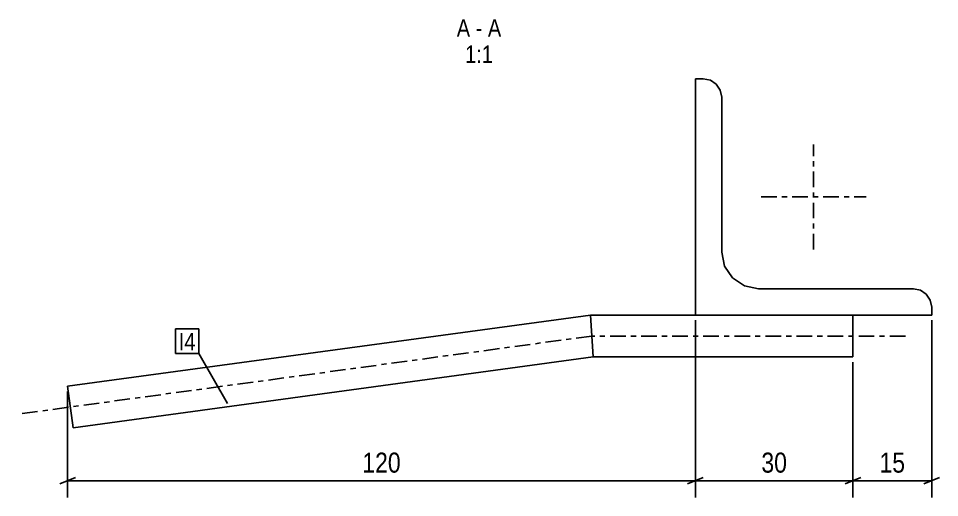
# Model space of a CAD drawing. Header units: millimetres. Extents: x 5 to 20058, y 2 to 407.
# Drawn here: x 13555.8 to 13731.3, y 2.4 to 93.7 of the extents above; entities that cross this region are included whole.
import ezdxf

# ---------------------------------------------------------------- set-up
doc = ezdxf.new("R2010")
doc.units = ezdxf.units.MM
doc.linetypes.add('DXK_LINE_DOT2', pattern=[3.9198, 1.9599, -1.9599])
doc.linetypes.add('DXK_LINE_DOT3', pattern=[5.9187, 2.979, -0.9799, 0.9799, -0.9799])
for name, color, linetype in [('MÅLSÆTNING', 7, 'Continuous'), ('STÅL', 7, 'Continuous'), ('TEKST', 7, 'Continuous')]:
    doc.layers.add(name, color=color, linetype=linetype)
doc.styles.add('Arial Narrow', font='ARIALN.TTF', dxfattribs={"height": 0.2})

msp = doc.modelspace()

# ---------------------------------------------------------------- linework, layer by layer
at = {"layer": 'MÅLSÆTNING', "color": 7, "linetype": 'Continuous'}
for p, q in [((13684.8, 36.18), (13684.8, 2.4)), ((13684.8, 36.18), (13684.8, 2.4)), ((13729.8, 36.18), (13729.8, 2.4)), ((13714.79, 28.18), (13714.79, 2.4)), ((13714.79, 28.18), (13714.79, 2.4)), ((13565.21, 22.62), (13565.21, 2.4)), ((13566.71, 6.2), (13563.71, 5)), ((13565.21, 5.6), (13684.8, 5.6)), ((13686.3, 6.2), (13683.3, 5)), ((13683.3, 5), (13686.3, 6.2)), ((13684.8, 5.6), (13714.79, 5.6)), ((13716.29, 6.2), (13713.29, 5)), ((13713.29, 5), (13716.29, 6.2)), ((13714.79, 5.6), (13729.8, 5.6)), ((13728.3, 5), (13731.3, 6.2))]:
    msp.add_line(p, q, dxfattribs=at)
at = {"layer": 'STÅL', "color": 2, "linetype": 'Continuous'}
for p, q in [((13686.3, 82.18), (13684.8, 82.18)), ((13684.8, 82.18), (13684.8, 37.18)), ((13687.64, 81.91), (13686.3, 82.18)), ((13688.77, 81.15), (13687.64, 81.91)), ((13689.53, 80.02), (13688.77, 81.15)), ((13689.8, 78.68), (13689.53, 80.02)), ((13689.8, 49.18), (13689.8, 78.68)), ((13690.33, 46.5), (13689.8, 49.18)), ((13691.85, 44.23), (13690.33, 46.5)), ((13694.12, 42.71), (13691.85, 44.23)), ((13696.8, 42.18), (13694.12, 42.71)), ((13696.8, 42.18), (13726.3, 42.18)), ((13727.64, 41.91), (13726.3, 42.18)), ((13728.77, 41.15), (13727.64, 41.91)), ((13729.53, 40.02), (13728.77, 41.15)), ((13729.8, 38.68), (13729.53, 40.02)), ((13729.8, 37.18), (13729.8, 38.68)), ((13565.21, 23.62), (13664.79, 37.18)), ((13664.79, 37.18), (13684.8, 37.18)), ((13665.33, 29.18), (13664.79, 37.18)), ((13684.8, 37.18), (13729.8, 37.18)), ((13714.79, 37.18), (13714.79, 29.18)), ((13566.29, 15.69), (13665.33, 29.18)), ((13665.83, 29.18), (13665.33, 29.18)), ((13665.83, 29.18), (13714.79, 29.18)), ((13566.29, 15.69), (13565.21, 23.62))]:
    msp.add_line(p, q, dxfattribs=at)
at = {"layer": 'STÅL', "color": 7, "linetype": 'DXK_LINE_DOT3'}
for p, q in [((13707.3, 49.68), (13707.3, 69.68)), ((13697.3, 59.68), (13717.3, 59.68)), ((13665.06, 33.18), (13555.84, 18.31)), ((13724.79, 33.18), (13665.06, 33.18))]:
    msp.add_line(p, q, dxfattribs=at)
at = {"layer": 'STÅL', "color": 7, "linetype": 'DXK_LINE_DOT2'}
msp.add_line((13684.8, 37.18), (13714.79, 37.18), dxfattribs=at)

# ---------------------------------------------------------------- wipeouts: each hides what was drawn before it
at = {"color": 0, "linetype": 'Continuous'}
for points in [[(13641.88, 90.18), (13641.88, 93.68), (13639.33, 93.68), (13639.33, 90.18)], [(13644.21, 90.18), (13644.21, 93.68), (13642.93, 93.68), (13642.93, 90.18)], [(13647.82, 90.18), (13647.82, 93.68), (13645.26, 93.68), (13645.26, 90.18)], [(13646.24, 85.18), (13646.24, 88.68), (13640.91, 88.68), (13640.91, 85.18)]]:
    msp.add_wipeout(points, dxfattribs=at).dxf.layer = 'TEKST'

# ---------------------------------------------------------------- next in the draw order: texts
at = {"layer": 'TEKST', "color": 3, "linetype": 'Continuous', "style": 'Arial Narrow'}
for s, p in [('A', (13639.33, 90.18)), ('A', (13645.26, 90.18)), ('-', (13642.93, 90.18)), ('1:1', (13640.91, 85.18))]:
    msp.add_text(s, height=3.34, dxfattribs=at).set_placement(p)

# ---------------------------------------------------------------- next in the draw order: wipeouts: each hides what was drawn before it
at = {"color": 0}
for points, layer in [([(13629.46, 6.35), (13629.46, 11.95), (13620.55, 11.95), (13620.55, 6.35)], 'MÅLSÆTNING'), ([(13703.03, 6.35), (13703.03, 11.95), (13696.56, 11.95), (13696.56, 6.35)], 'MÅLSÆTNING'), ([(13725.53, 6.35), (13725.53, 11.95), (13719.06, 11.95), (13719.06, 6.35)], 'MÅLSÆTNING'), ([(13589.58, 30.44), (13589.58, 33.94), (13586.38, 33.94), (13586.38, 30.44)], 'TEKST')]:
    msp.add_wipeout(points, dxfattribs=at).dxf.layer = layer

# ---------------------------------------------------------------- next in the draw order: texts
at = {"layer": 'MÅLSÆTNING', "color": 3, "style": 'Arial Narrow'}
for s, p in [('120', (13621.35, 7.15)), ('30', (13697.36, 7.15)), ('15', (13719.86, 7.15))]:
    msp.add_text(s, height=3.818, dxfattribs=at).set_placement(p)

# ---------------------------------------------------------------- next in the draw order: wipeouts: each hides what was drawn before it
at = {"color": 0}
msp.add_wipeout([(13589.58, 30.44), (13589.58, 33.94), (13586.38, 33.94), (13586.38, 30.44)], dxfattribs=at).dxf.layer = 'TEKST'

# ---------------------------------------------------------------- next in the draw order: linework, layer by layer
at = {"layer": 'TEKST', "color": 7, "linetype": 'Continuous'}
for p, q in [((13585.78, 34.54), (13590.18, 34.54)), ((13585.78, 29.84), (13585.78, 34.54)), ((13590.18, 29.84), (13590.18, 34.54)), ((13585.78, 29.84), (13590.18, 29.84)), ((13595.68, 20.32), (13590.18, 29.84))]:
    msp.add_line(p, q, dxfattribs=at)

# ---------------------------------------------------------------- next in the draw order: texts
at = {"layer": 'TEKST', "color": 3, "style": 'Arial Narrow'}
msp.add_text('I4', height=3.34, dxfattribs=at).set_placement((13586.38, 30.44))

doc.saveas('drawing.dxf')
